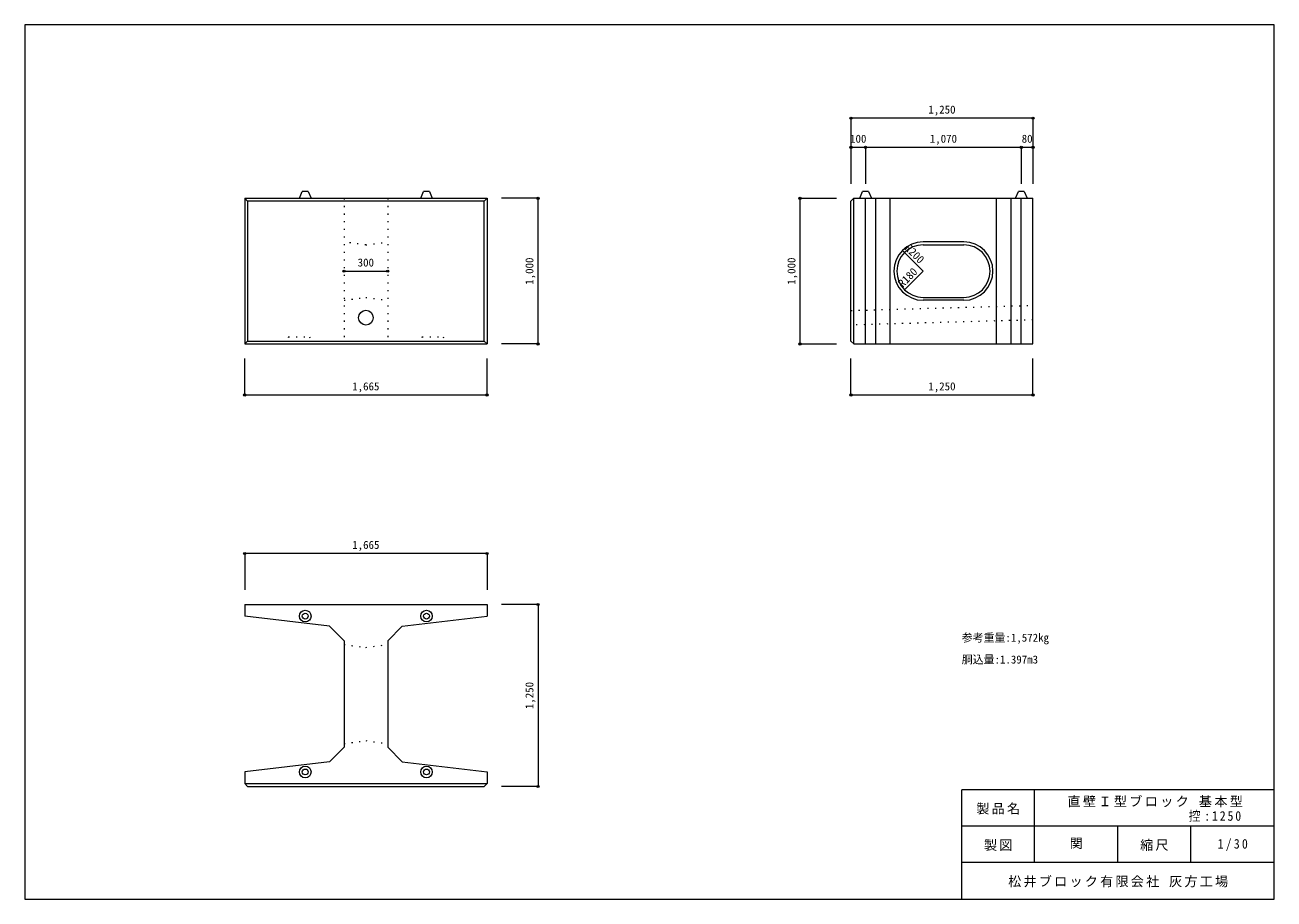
# Model space of a CAD drawing. Units: millimetres, scale not verified. Extents: x 165 to 8745, y 150 to 6150.
import ezdxf
from ezdxf.enums import TextEntityAlignment as Align

# ---------------------------------------------------------------- set-up
doc = ezdxf.new("R2010")
doc.units = ezdxf.units.MM
doc.header["$LTSCALE"] = 30
doc.header["$PDMODE"] = 32
doc.header["$PDSIZE"] = 15
doc.linetypes.add('DOTTED', pattern=[1.75, 0.25, -1.5])
for name, color, linetype, lineweight in [('_0-0_', 7, 'Continuous', 18), ('_0-1_', 7, 'Continuous', 18), ('_0-2_', 4, 'Continuous', 9)]:
    doc.layers.add(name, color=color, linetype=linetype, lineweight=lineweight)
doc.styles.add('ＭＳ ゴシック', font='')
doc.styles.get('ＭＳ ゴシック').set_extended_font_data('MS Gothic')

msp = doc.modelspace()

# ---------------------------------------------------------------- linework, layer by layer
at = {"layer": '_0-0_'}
for p, q in [((8745, 6150), (165, 6150)), ((165, 6150), (165, 150)), ((8745, 150), (8745, 6150)), ((8745, 900), (6600, 900)), ((6600, 150), (6600, 900)), ((7100, 400), (7100, 900)), ((8745, 650), (6600, 650)), ((7672.5, 400), (7672.5, 650)), ((8172.5, 400), (8172.5, 650)), ((8745, 400), (6600, 400)), ((165, 150), (8745, 150))]:
    msp.add_line(p, q, dxfattribs=at)
at = {"layer": '_0-1_'}
for p, q in [((2050.09, 4960.32), (2070.09, 5007.32)), ((2110.09, 5007.32), (2070.09, 5007.32)), ((2110.09, 5007.32), (2130.09, 4960.32)), ((2883.09, 4960.32), (2903.09, 5007.32)), ((2943.09, 5007.32), (2903.09, 5007.32)), ((2943.09, 5007.32), (2963.09, 4960.32)), ((5899.09, 4960.32), (5919.09, 5007.32)), ((5959.09, 5007.32), (5919.09, 5007.32)), ((5959.09, 5007.32), (5979.09, 4960.32)), ((6969.09, 4960.32), (6989.09, 5007.32)), ((7029.09, 5007.32), (6989.09, 5007.32)), ((7029.09, 5007.32), (7049.09, 4960.32)), ((1674.09, 4960.32), (1674.09, 3960.32)), ((1674.09, 4960.32), (3339.09, 4960.32)), ((1674.09, 4960.32), (1694.09, 4940.32)), ((3319.09, 4940.32), (1694.09, 4940.32)), ((1694.09, 4940.32), (1694.09, 3980.32)), ((3319.09, 4940.32), (3339.09, 4960.32)), ((3319.09, 3980.32), (3319.09, 4940.32)), ((3339.09, 4960.32), (3339.09, 3960.32)), ((5839.09, 4940.32), (5859.09, 4960.32)), ((5839.09, 3980.32), (5839.09, 4940.32)), ((5859.09, 3960.32), (5859.09, 4960.32)), ((5859.09, 4960.32), (7089.09, 4960.32)), ((5939.09, 3960.32), (5939.09, 4960.32)), ((6009.09, 3960.32), (6009.09, 4960.32)), ((6109.09, 3960.32), (6109.09, 4960.32)), ((6839.09, 3960.32), (6839.09, 4960.32)), ((6939.09, 3960.32), (6939.09, 4960.32)), ((7009.09, 3960.32), (7009.09, 4960.32)), ((7089.09, 3960.32), (7089.09, 4960.32)), ((6614.09, 4660.32), (6334.09, 4660.32)), ((6334.09, 4640.32), (6614.09, 4640.32)), ((6334.09, 4280.32), (6614.09, 4280.32)), ((6614.09, 4260.32), (6334.09, 4260.32)), ((1674.09, 3960.32), (1694.09, 3980.32)), ((1674.09, 3960.32), (3339.09, 3960.32)), ((1694.09, 3980.32), (3319.09, 3980.32)), ((3319.09, 3980.32), (3339.09, 3960.32)), ((5839.09, 3980.32), (5859.09, 3960.32)), ((5859.09, 3960.32), (7089.09, 3960.32)), ((1674.09, 2172), (3339.09, 2172)), ((1674.09, 2172), (1674.09, 2092)), ((3339.09, 2172), (3339.09, 2092)), ((2256.59, 2022), (1674.09, 2092)), ((2756.59, 2022), (3339.09, 2092)), ((2356.59, 1922), (2256.59, 2022)), ((2656.59, 1922), (2756.59, 2022)), ((2356.59, 1922), (2356.59, 1192)), ((2656.59, 1922), (2656.59, 1192)), ((2356.59, 1192), (2256.59, 1092)), ((2656.59, 1192), (2756.59, 1092)), ((2256.59, 1092), (1674.09, 1022)), ((2756.59, 1092), (3339.09, 1022)), ((1674.09, 1022), (1674.09, 942)), ((3339.09, 1022), (3339.09, 942)), ((1674.09, 942), (1694.09, 922)), ((1674.09, 942), (3339.09, 942)), ((1694.09, 922), (3319.09, 922)), ((3319.09, 922), (3339.09, 942))]:
    msp.add_line(p, q, dxfattribs=at)
at = {"layer": '_0-1_', "linetype": 'DOTTED'}
for p, q in [((2356.59, 4960.32), (2356.59, 3960.32)), ((2656.59, 4960.32), (2656.59, 3960.32)), ((2506.59, 4640.32), (2356.59, 4660.32)), ((2506.59, 4640.32), (2656.59, 4660.32)), ((2356.59, 4260.32), (2506.59, 4280.32)), ((2506.59, 4280.32), (2656.59, 4260.32)), ((5839.09, 4190.32), (7089.09, 4225.32)), ((7089.09, 4125.32), (5839.09, 4090.32)), ((1975.09, 4010.32), (1955.09, 3960.32)), ((1975.09, 4010.32), (2120.09, 4010.32)), ((2120.09, 4010.32), (2140.09, 3960.32)), ((2893.09, 4010.32), (2873.09, 3960.32)), ((2893.09, 4010.32), (3038.09, 4010.32)), ((3038.09, 4010.32), (3058.09, 3960.32)), ((2356.59, 1897), (2506.59, 1877)), ((2506.59, 1877), (2656.59, 1897)), ((2356.59, 1217), (2506.59, 1237)), ((2506.59, 1237), (2656.59, 1217))]:
    msp.add_line(p, q, dxfattribs=at)
at = {"layer": '_0-1_'}
for centre, radius in [((2506.59, 4140.76), 50.44), ((2090.09, 2092), 40), ((2090.09, 2092), 20), ((2923.09, 2092), 40), ((2923.09, 2092), 20), ((2090.09, 1022), 40), ((2090.09, 1022), 20), ((2923.09, 1022), 40), ((2923.09, 1022), 20)]:
    msp.add_circle(centre, radius, dxfattribs=at)
for centre, radius, start, end in [((6334.09, 4460.32), 200, 90, 270), ((6334.09, 4460.32), 180, 90, 270), ((6614.09, 4460.32), 200, 270, 90), ((6614.09, 4460.32), 180, 270, 90)]:
    msp.add_arc(centre, radius, start, end, dxfattribs=at)
at = {"layer": '_0-2_'}
for p, q in [((5839.09, 5510.32), (5839.09, 5060.32)), ((7089.09, 5510.32), (5839.09, 5510.32)), ((7089.09, 5510.32), (7089.09, 5060.32)), ((5839.09, 5310.32), (7089.09, 5310.32)), ((5939.09, 5310.32), (5939.09, 5060.32)), ((7009.09, 5310.32), (7009.09, 5060.32)), ((3689.09, 4960.32), (3439.09, 4960.32)), ((3689.09, 3960.32), (3689.09, 4960.32)), ((5489.09, 3960.32), (5489.09, 4960.32)), ((5489.09, 4960.32), (5739.09, 4960.32)), ((2356.59, 4460.32), (2656.59, 4460.32)), ((3689.09, 3960.32), (3439.09, 3960.32)), ((5489.09, 3960.32), (5739.09, 3960.32)), ((1674.09, 3610.32), (1674.09, 3860.32)), ((3339.09, 3610.32), (3339.09, 3860.32)), ((5839.09, 3610.32), (5839.09, 3860.32)), ((7089.09, 3610.32), (7089.09, 3860.32)), ((1674.09, 3610.32), (3339.09, 3610.32)), ((5839.09, 3610.32), (7089.09, 3610.32)), ((3339.09, 2522), (1674.09, 2522)), ((1674.09, 2522), (1674.09, 2272)), ((3339.09, 2522), (3339.09, 2272)), ((3689.09, 2172), (3439.09, 2172)), ((3689.09, 2172), (3689.09, 922)), ((3689.09, 922), (3439.09, 922))]:
    msp.add_line(p, q, dxfattribs=at)
at = {"layer": '_0-2_', "color": 7, "lineweight": 18}
for q in [(6192.67, 4601.75), (6206.81, 4333.05)]:
    msp.add_line((6334.09, 4460.32), q, dxfattribs=at)
at = {"layer": '_0-2_'}
for p in [(5839.09, 5510.32), (7089.09, 5510.32), (5839.09, 5310.32), (5939.09, 5310.32), (7009.09, 5310.32), (7089.09, 5310.32), (3689.09, 4960.32), (5489.09, 4960.32), (2356.59, 4460.32), (2656.59, 4460.32), (3689.09, 3960.32), (5489.09, 3960.32), (1674.09, 3610.32), (3339.09, 3610.32), (5839.09, 3610.32), (7089.09, 3610.32), (1674.09, 2522), (3339.09, 2522), (3689.09, 2172), (3689.09, 922)]:
    msp.add_point(p, dxfattribs=at)

# ---------------------------------------------------------------- texts
at = {"layer": '_0-0_', "color": 4, "style": 'ＭＳ ゴシック'}
for s, p in [('参考重量:1,572㎏', (6600, 1900)), ('胴込量:1.397m3', (6600, 1750))]:
    msp.add_text(s, height=54.99, dxfattribs=at).set_placement(p, align=Align.BOTTOM_LEFT)
at = {"layer": '_0-0_', "style": 'ＭＳ ゴシック'}
msp.add_text('関', height=65.98, dxfattribs=at).set_placement((7341.25, 480), align=Align.BOTTOM_LEFT)
at = {"layer": '_0-0_', "char_height": 65.98, "attachment_point": 7, "style": 'ＭＳ ゴシック'}
for s, insert in [('\\T1.18;直壁Ｉ型ブロック\\~基本型', (7326.25, 780)), ('\\T1.17;製品名', (6700, 730)), ('\\T1.32;\\W0.9;控:1250', (8158.75, 680)), ('\\T1.17;製図', (6752.5, 480)), ('\\T1.17;縮尺', (7825, 480)), ('\\T1.38;\\W0.9;1/30', (8357.5, 480)), ('\\T1.17;松井ブロック有限会社\\~灰方工場', (6918.75, 230))]:
    msp.add_mtext(s, dxfattribs=dict(at, insert=insert))
at = {"layer": '_0-2_', "style": 'ＭＳ ゴシック'}
for s, p in [('1,250', (6370.34, 5525.32)), ('100', (5832.84, 5325.32)), ('1,070', (6380.34, 5325.32)), ('80', (7011.59, 5325.32)), ('300', (2450.34, 4475.32)), ('1,665', (2412.84, 3625.32)), ('1,250', (6370.34, 3625.32)), ('1,665', (2412.84, 2537))]:
    msp.add_text(s, height=54.99, dxfattribs=at).set_placement(p, align=Align.BOTTOM_LEFT)
for s, rotation, p in [('R200', 315, (6192.67, 4601.75)), ('1,000', 90, (3674.09, 4366.57)), ('1,000', 90, (5474.09, 4366.57)), ('R180', 45, (6206.81, 4333.05)), ('1,250', 90, (3674.09, 1453.25))]:
    msp.add_text(s, height=54.99, rotation=rotation, dxfattribs=at).set_placement(p, align=Align.BOTTOM_LEFT)

doc.saveas('drawing.dxf')
